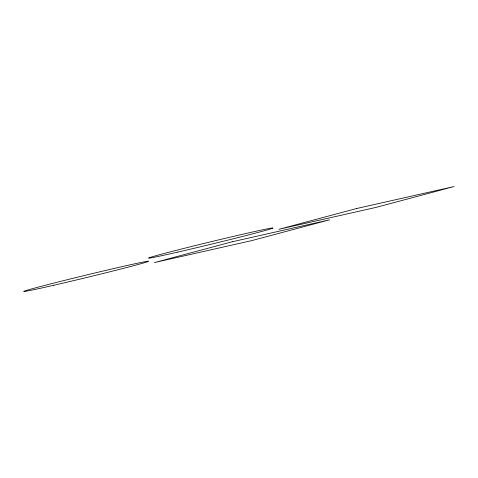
<?xml version="1.0" encoding="UTF-8"?>
<svg xmlns="http://www.w3.org/2000/svg" width="478" height="478" viewBox="0 0 478 478"><rect width="100%" height="100%" fill="white"/><g stroke="black" fill="none" stroke-linecap="round" stroke-linejoin="round"><path stroke-width="0.72" d="M232.212 241.778L154.388 262.577L251.757 240.613L329.581 219.814L232.212 241.778M356.731 208.504L278.907 229.303L376.276 207.338L454.1 186.54L356.731 208.504M53.339 285.366A64.124 1.231 -13.6 0 0 148.485 261.317A64.124 1.231 -13.6 0 0 56.757 282.343A64.124 1.231 -13.6 0 0 53.339 285.366M177.852 252.085A64.124 1.231 -13.6 0 0 273.004 228.042A64.124 1.231 -13.6 0 0 181.276 249.068A64.124 1.231 -13.6 0 0 177.852 252.085"/></g></svg>
